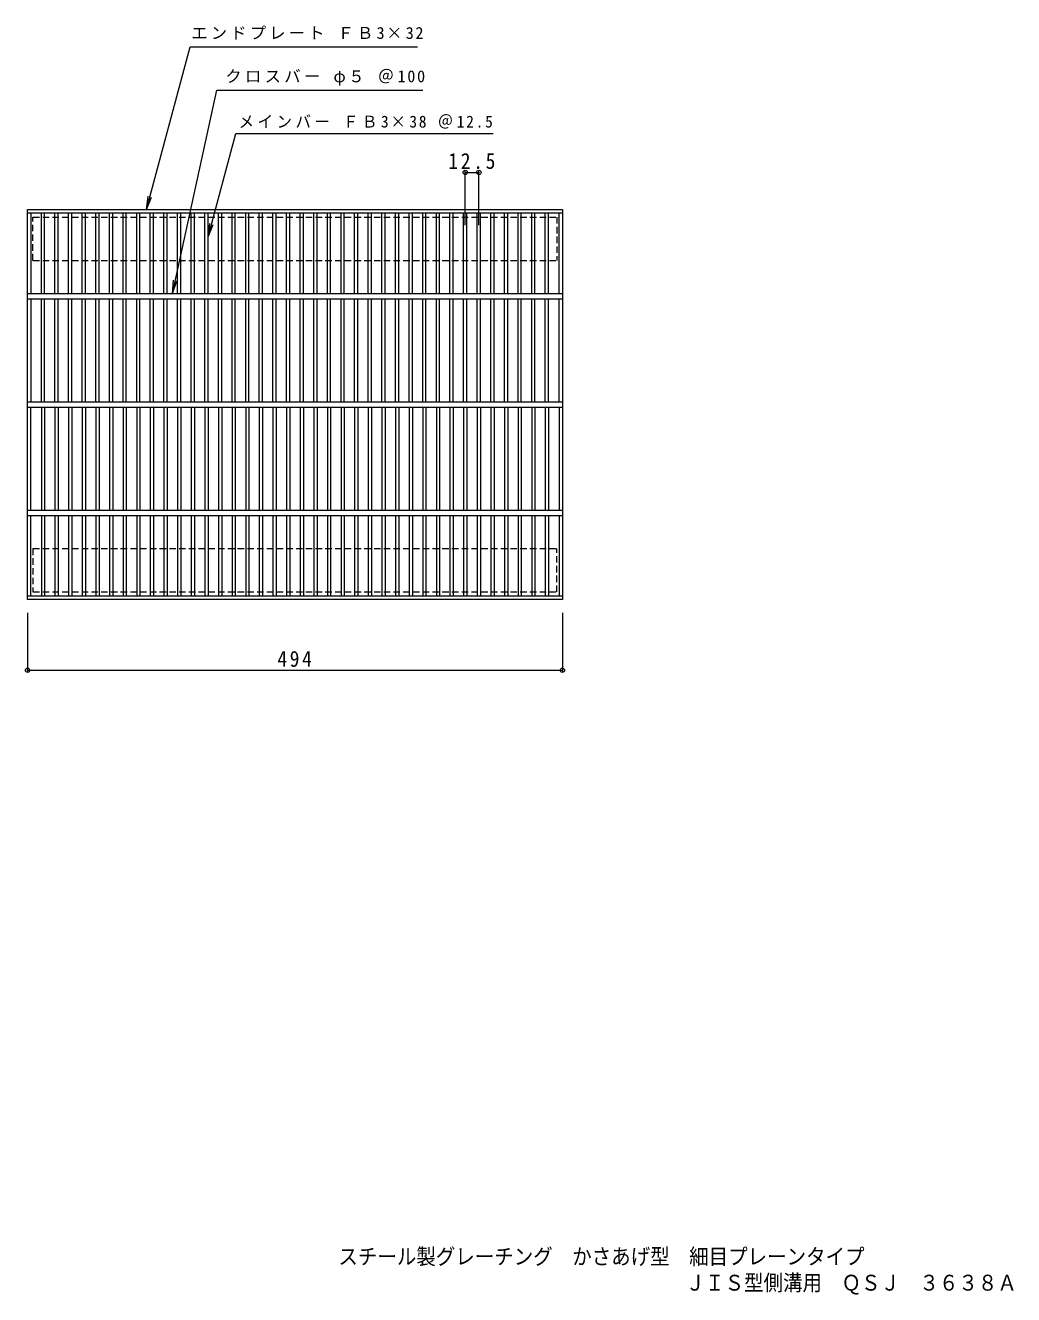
# Model space of a CAD drawing. Units: millimetres, scale not verified. Extents: x -711 to 892, y -689 to 483.
# Drawn here: x -711 to 201, y -689 to 483 of the extents above; entities that cross this region are included whole.
import ezdxf
from ezdxf.enums import TextEntityAlignment as Align

# ---------------------------------------------------------------- set-up
doc = ezdxf.new("R2010")
doc.units = ezdxf.units.MM
doc.header["$LTSCALE"] = 5
doc.header["$PDMODE"] = 32
doc.header["$PDSIZE"] = 4
doc.linetypes.add('DASHED1', pattern=[1.8, 1.2, -0.6])
for name, color, linetype, lineweight in [('1-1_1-1ﾚｲﾔ', 2, 'Continuous', 9), ('1-2_1-2ﾚｲﾔ', 3, 'Continuous', 9), ('1-4_1-4ﾚｲﾔ', 7, 'Continuous', 9), ('1-5_1-5ﾚｲﾔ', 7, 'Continuous', 9), ('F-4_F-4ﾚｲﾔ', 2, 'Continuous', 9)]:
    doc.layers.add(name, color=color, linetype=linetype, lineweight=lineweight)
doc.styles.add('ＭＳ ゴシック', font='')
doc.styles.get('ＭＳ ゴシック').set_extended_font_data('MS Gothic')

msp = doc.modelspace()

# ---------------------------------------------------------------- linework, layer by layer
at = {"layer": '1-1_1-1ﾚｲﾔ', "linetype": 'DASHED1'}
for p, q in [((-704.459, 305.905), (-220.459, 305.905)), ((-704.459, 265.905), (-704.459, 305.905)), ((-220.459, 305.905), (-220.459, 265.905)), ((-704.459, 265.905), (-220.459, 265.905)), ((-704.459, -0.095), (-220.459, -0.095)), ((-704.459, -0.095), (-704.459, -40.095)), ((-220.459, -40.095), (-220.459, -0.095)), ((-704.459, -40.095), (-220.459, -40.095))]:
    msp.add_line(p, q, dxfattribs=at)
at = {"layer": '1-2_1-2ﾚｲﾔ'}
for p, q in [((-709.459, 312.905), (-215.459, 312.905)), ((-709.459, -47.095), (-709.459, 312.905)), ((-709.459, 309.905), (-215.459, 309.905)), ((-706.459, 309.905), (-706.459, 235.405)), ((-696.699, 235.405), (-696.699, 309.905)), ((-693.699, 235.405), (-693.699, 309.905)), ((-684.119, 235.405), (-684.119, 309.905)), ((-681.119, 235.405), (-681.119, 309.905)), ((-671.539, 235.405), (-671.539, 309.905)), ((-668.539, 235.405), (-668.539, 309.905)), ((-658.959, 235.405), (-658.959, 309.905)), ((-655.959, 235.405), (-655.959, 309.905)), ((-646.379, 235.405), (-646.379, 309.905)), ((-643.379, 235.405), (-643.379, 309.905)), ((-633.799, 235.405), (-633.799, 309.905)), ((-630.799, 235.405), (-630.799, 309.905)), ((-621.219, 235.405), (-621.219, 309.905)), ((-618.219, 235.405), (-618.219, 309.905)), ((-608.639, 235.405), (-608.639, 309.905)), ((-605.639, 235.405), (-605.639, 309.905)), ((-596.059, 235.405), (-596.059, 309.905)), ((-593.059, 235.405), (-593.059, 309.905)), ((-583.479, 235.405), (-583.479, 309.905)), ((-580.479, 235.405), (-580.479, 309.905)), ((-570.899, 235.405), (-570.899, 309.905)), ((-567.899, 235.405), (-567.899, 309.905)), ((-558.319, 235.405), (-558.319, 309.905)), ((-555.319, 235.405), (-555.319, 309.905)), ((-545.739, 235.405), (-545.739, 309.905)), ((-542.739, 235.405), (-542.739, 309.905)), ((-533.159, 235.405), (-533.159, 309.905)), ((-530.159, 235.405), (-530.159, 309.905)), ((-520.579, 235.405), (-520.579, 309.905)), ((-517.579, 235.405), (-517.579, 309.905)), ((-507.999, 235.405), (-507.999, 309.905)), ((-504.999, 235.405), (-504.999, 309.905)), ((-495.419, 235.405), (-495.419, 309.905)), ((-492.419, 235.405), (-492.419, 309.905)), ((-482.839, 235.405), (-482.839, 309.905)), ((-479.839, 235.405), (-479.839, 309.905)), ((-470.259, 235.405), (-470.259, 309.905)), ((-467.259, 235.405), (-467.259, 309.905)), ((-457.679, 235.405), (-457.679, 309.905)), ((-454.679, 235.405), (-454.679, 309.905)), ((-445.099, 235.405), (-445.099, 309.905)), ((-442.099, 235.405), (-442.099, 309.905)), ((-432.519, 235.405), (-432.519, 309.905)), ((-429.519, 235.405), (-429.519, 309.905)), ((-419.939, 235.405), (-419.939, 309.905)), ((-416.939, 235.405), (-416.939, 309.905)), ((-407.359, 235.405), (-407.359, 309.905)), ((-404.359, 235.405), (-404.359, 309.905)), ((-394.779, 235.405), (-394.779, 309.905)), ((-391.779, 235.405), (-391.779, 309.905)), ((-382.199, 235.405), (-382.199, 309.905)), ((-379.199, 235.405), (-379.199, 309.905)), ((-369.619, 235.405), (-369.619, 309.905)), ((-366.619, 235.405), (-366.619, 309.905)), ((-357.039, 235.405), (-357.039, 309.905)), ((-354.039, 235.405), (-354.039, 309.905)), ((-344.459, 235.405), (-344.459, 309.905)), ((-341.458, 235.405), (-341.458, 309.905)), ((-331.879, 235.405), (-331.879, 309.905)), ((-328.879, 235.405), (-328.879, 309.905)), ((-319.299, 235.405), (-319.299, 309.905)), ((-316.298, 235.405), (-316.298, 309.905)), ((-306.719, 235.405), (-306.719, 309.905)), ((-303.719, 235.405), (-303.719, 309.905)), ((-294.139, 235.405), (-294.139, 309.905)), ((-291.139, 235.405), (-291.139, 309.905)), ((-281.559, 235.405), (-281.559, 309.905)), ((-278.559, 235.405), (-278.559, 309.905)), ((-268.979, 235.405), (-268.979, 309.905)), ((-265.979, 235.405), (-265.979, 309.905)), ((-256.399, 235.405), (-256.399, 309.905)), ((-253.399, 235.405), (-253.399, 309.905)), ((-243.818, 235.405), (-243.818, 309.905)), ((-240.819, 235.405), (-240.819, 309.905)), ((-231.238, 235.405), (-231.238, 309.905)), ((-228.238, 235.405), (-228.238, 309.905)), ((-218.458, 235.405), (-218.458, 309.905)), ((-215.459, 312.905), (-215.459, -47.095)), ((-709.459, 235.405), (-215.459, 235.405)), ((-709.459, 230.405), (-215.459, 230.405)), ((-706.459, 230.405), (-706.459, 135.405)), ((-696.699, 135.405), (-696.699, 230.405)), ((-693.699, 135.405), (-693.699, 230.405)), ((-684.119, 135.405), (-684.119, 230.405)), ((-681.119, 135.405), (-681.119, 230.405)), ((-671.539, 135.405), (-671.539, 230.405)), ((-668.539, 135.405), (-668.539, 230.405)), ((-658.959, 135.405), (-658.959, 230.405)), ((-655.959, 135.405), (-655.959, 230.405)), ((-646.379, 135.405), (-646.379, 230.405)), ((-643.379, 135.405), (-643.379, 230.405)), ((-633.799, 135.405), (-633.799, 230.405)), ((-630.799, 135.405), (-630.799, 230.405)), ((-621.219, 135.405), (-621.219, 230.405)), ((-618.219, 135.405), (-618.219, 230.405)), ((-608.639, 135.405), (-608.639, 230.405)), ((-605.639, 135.405), (-605.639, 230.405)), ((-596.059, 135.405), (-596.059, 230.405)), ((-593.059, 135.405), (-593.059, 230.405)), ((-583.479, 135.405), (-583.479, 230.405)), ((-580.479, 135.405), (-580.479, 230.405)), ((-570.899, 135.405), (-570.899, 230.405)), ((-567.899, 135.405), (-567.899, 230.405)), ((-558.319, 135.405), (-558.319, 230.405)), ((-555.319, 135.405), (-555.319, 230.405)), ((-545.739, 135.405), (-545.739, 230.405)), ((-542.739, 135.405), (-542.739, 230.405)), ((-533.159, 135.405), (-533.159, 230.405)), ((-530.159, 135.405), (-530.159, 230.405)), ((-520.579, 135.405), (-520.579, 230.405)), ((-517.579, 135.405), (-517.579, 230.405)), ((-507.999, 135.405), (-507.999, 230.405)), ((-504.999, 135.405), (-504.999, 230.405)), ((-495.419, 135.405), (-495.419, 230.405)), ((-492.419, 135.405), (-492.419, 230.405)), ((-482.839, 135.405), (-482.839, 230.405)), ((-479.839, 135.405), (-479.839, 230.405)), ((-470.259, 135.405), (-470.259, 230.405)), ((-467.259, 135.405), (-467.259, 230.405)), ((-457.679, 135.405), (-457.679, 230.405)), ((-454.679, 135.405), (-454.679, 230.405)), ((-445.099, 135.405), (-445.099, 230.405)), ((-442.099, 135.405), (-442.099, 230.405)), ((-432.519, 135.405), (-432.519, 230.405)), ((-429.519, 135.405), (-429.519, 230.405)), ((-419.939, 135.405), (-419.939, 230.405)), ((-416.939, 135.405), (-416.939, 230.405)), ((-407.359, 135.405), (-407.359, 230.405)), ((-404.359, 135.405), (-404.359, 230.405)), ((-394.779, 135.405), (-394.779, 230.405)), ((-391.779, 135.405), (-391.779, 230.405)), ((-382.199, 135.405), (-382.199, 230.405)), ((-379.199, 135.405), (-379.199, 230.405)), ((-369.619, 135.405), (-369.619, 230.405)), ((-366.619, 135.405), (-366.619, 230.405)), ((-357.039, 135.405), (-357.039, 230.405)), ((-354.039, 135.405), (-354.039, 230.405)), ((-344.459, 135.405), (-344.459, 230.405)), ((-341.458, 135.405), (-341.458, 230.405)), ((-331.879, 135.405), (-331.879, 230.405)), ((-328.879, 135.405), (-328.879, 230.405)), ((-319.299, 135.405), (-319.299, 230.405)), ((-316.298, 135.405), (-316.298, 230.405)), ((-306.719, 135.405), (-306.719, 230.405)), ((-303.719, 135.405), (-303.719, 230.405)), ((-294.139, 135.405), (-294.139, 230.405)), ((-291.139, 135.405), (-291.139, 230.405)), ((-281.559, 135.405), (-281.559, 230.405)), ((-278.559, 135.405), (-278.559, 230.405)), ((-268.979, 135.405), (-268.979, 230.405)), ((-265.979, 135.405), (-265.979, 230.405)), ((-256.399, 135.405), (-256.399, 230.405)), ((-253.399, 135.405), (-253.399, 230.405)), ((-243.818, 135.405), (-243.818, 230.405)), ((-240.819, 135.405), (-240.819, 230.405)), ((-231.238, 135.405), (-231.238, 230.405)), ((-228.238, 135.405), (-228.238, 230.405)), ((-218.458, 135.405), (-218.458, 230.405)), ((-709.459, 135.405), (-215.459, 135.405)), ((-709.459, 130.405), (-215.459, 130.405)), ((-706.459, 35.405), (-706.459, 130.405)), ((-696.699, 130.405), (-696.699, 35.405)), ((-693.699, 130.405), (-693.699, 35.405)), ((-684.119, 130.405), (-684.119, 35.405)), ((-681.119, 130.405), (-681.119, 35.405)), ((-671.539, 130.405), (-671.539, 35.405)), ((-668.539, 130.405), (-668.539, 35.405)), ((-658.959, 130.405), (-658.959, 35.405)), ((-655.959, 130.405), (-655.959, 35.405)), ((-646.379, 130.405), (-646.379, 35.405)), ((-643.379, 130.405), (-643.379, 35.405)), ((-633.799, 130.405), (-633.799, 35.405)), ((-630.799, 130.405), (-630.799, 35.405)), ((-621.219, 130.405), (-621.219, 35.405)), ((-618.219, 130.405), (-618.219, 35.405)), ((-608.639, 130.405), (-608.639, 35.405)), ((-605.639, 130.405), (-605.639, 35.405)), ((-596.059, 130.405), (-596.059, 35.405)), ((-593.059, 130.405), (-593.059, 35.405)), ((-583.479, 130.405), (-583.479, 35.405)), ((-580.479, 130.405), (-580.479, 35.405)), ((-570.899, 130.405), (-570.899, 35.405)), ((-567.899, 130.405), (-567.899, 35.405)), ((-558.319, 130.405), (-558.319, 35.405)), ((-555.319, 130.405), (-555.319, 35.405)), ((-545.739, 130.405), (-545.739, 35.405)), ((-542.739, 130.405), (-542.739, 35.405)), ((-533.159, 130.405), (-533.159, 35.405)), ((-530.159, 130.405), (-530.159, 35.405)), ((-520.579, 130.405), (-520.579, 35.405)), ((-517.579, 130.405), (-517.579, 35.405)), ((-507.999, 130.405), (-507.999, 35.405)), ((-504.999, 130.405), (-504.999, 35.405)), ((-495.419, 130.405), (-495.419, 35.405)), ((-492.419, 130.405), (-492.419, 35.405)), ((-482.839, 130.405), (-482.839, 35.405)), ((-479.839, 130.405), (-479.839, 35.405)), ((-470.259, 130.405), (-470.259, 35.405)), ((-467.259, 130.405), (-467.259, 35.405)), ((-457.679, 130.405), (-457.679, 35.405)), ((-454.679, 130.405), (-454.679, 35.405)), ((-445.099, 130.405), (-445.099, 35.405)), ((-442.099, 130.405), (-442.099, 35.405)), ((-432.519, 130.405), (-432.519, 35.405)), ((-429.519, 130.405), (-429.519, 35.405)), ((-419.939, 130.405), (-419.939, 35.405)), ((-416.939, 130.405), (-416.939, 35.405)), ((-407.359, 130.405), (-407.359, 35.405)), ((-404.359, 130.405), (-404.359, 35.405)), ((-394.779, 130.405), (-394.779, 35.405)), ((-391.779, 130.405), (-391.779, 35.405)), ((-382.199, 130.405), (-382.199, 35.405)), ((-379.199, 130.405), (-379.199, 35.405)), ((-369.619, 130.405), (-369.619, 35.405)), ((-366.619, 130.405), (-366.619, 35.405)), ((-357.039, 130.405), (-357.039, 35.405)), ((-354.039, 130.405), (-354.039, 35.405)), ((-344.459, 130.405), (-344.459, 35.405)), ((-341.458, 130.405), (-341.458, 35.405)), ((-331.879, 130.405), (-331.879, 35.405)), ((-328.879, 130.405), (-328.879, 35.405)), ((-319.299, 130.405), (-319.299, 35.405)), ((-316.298, 130.405), (-316.298, 35.405)), ((-306.719, 130.405), (-306.719, 35.405)), ((-303.719, 130.405), (-303.719, 35.405)), ((-294.139, 130.405), (-294.139, 35.405)), ((-291.139, 130.405), (-291.139, 35.405)), ((-281.559, 130.405), (-281.559, 35.405)), ((-278.559, 130.405), (-278.559, 35.405)), ((-268.979, 130.405), (-268.979, 35.405)), ((-265.979, 130.405), (-265.979, 35.405)), ((-256.399, 130.405), (-256.399, 35.405)), ((-253.399, 130.405), (-253.399, 35.405)), ((-243.818, 130.405), (-243.818, 35.405)), ((-240.819, 130.405), (-240.819, 35.405)), ((-231.238, 130.405), (-231.238, 35.405)), ((-228.238, 130.405), (-228.238, 35.405)), ((-218.458, 130.405), (-218.458, 35.405)), ((-709.459, 35.405), (-215.459, 35.405)), ((-709.459, 30.405), (-215.459, 30.405)), ((-706.459, -44.095), (-706.459, 30.405)), ((-696.699, 30.405), (-696.699, -44.095)), ((-693.699, 30.405), (-693.699, -44.095)), ((-684.119, 30.405), (-684.119, -44.095)), ((-681.119, 30.405), (-681.119, -44.095)), ((-671.539, 30.405), (-671.539, -44.095)), ((-668.539, 30.405), (-668.539, -44.095)), ((-658.959, 30.405), (-658.959, -44.095)), ((-655.959, 30.405), (-655.959, -44.095)), ((-646.379, 30.405), (-646.379, -44.095)), ((-643.379, 30.405), (-643.379, -44.095)), ((-633.799, 30.405), (-633.799, -44.095)), ((-630.799, 30.405), (-630.799, -44.095)), ((-621.219, 30.405), (-621.219, -44.095)), ((-618.219, 30.405), (-618.219, -44.095)), ((-608.639, 30.405), (-608.639, -44.095)), ((-605.639, 30.405), (-605.639, -44.095)), ((-596.059, 30.405), (-596.059, -44.095)), ((-593.059, 30.405), (-593.059, -44.095)), ((-583.479, 30.405), (-583.479, -44.095)), ((-580.479, 30.405), (-580.479, -44.095)), ((-570.899, 30.405), (-570.899, -44.095)), ((-567.899, 30.405), (-567.899, -44.095)), ((-558.319, 30.405), (-558.319, -44.095)), ((-555.319, 30.405), (-555.319, -44.095)), ((-545.739, 30.405), (-545.739, -44.095)), ((-542.739, 30.405), (-542.739, -44.095)), ((-533.159, 30.405), (-533.159, -44.095)), ((-530.159, 30.405), (-530.159, -44.095)), ((-520.579, 30.405), (-520.579, -44.095)), ((-517.579, 30.405), (-517.579, -44.095)), ((-507.999, 30.405), (-507.999, -44.095)), ((-504.999, 30.405), (-504.999, -44.095)), ((-495.419, 30.405), (-495.419, -44.095)), ((-492.419, 30.405), (-492.419, -44.095)), ((-482.839, 30.405), (-482.839, -44.095)), ((-479.839, 30.405), (-479.839, -44.095)), ((-470.259, 30.405), (-470.259, -44.095)), ((-467.259, 30.405), (-467.259, -44.095)), ((-457.679, 30.405), (-457.679, -44.095)), ((-454.679, 30.405), (-454.679, -44.095)), ((-445.099, 30.405), (-445.099, -44.095)), ((-442.099, 30.405), (-442.099, -44.095)), ((-432.519, 30.405), (-432.519, -44.095)), ((-429.519, 30.405), (-429.519, -44.095)), ((-419.939, 30.405), (-419.939, -44.095)), ((-416.939, 30.405), (-416.939, -44.095)), ((-407.359, 30.405), (-407.359, -44.095)), ((-404.359, 30.405), (-404.359, -44.095)), ((-394.779, 30.405), (-394.779, -44.095)), ((-391.779, 30.405), (-391.779, -44.095)), ((-382.199, 30.405), (-382.199, -44.095)), ((-379.199, 30.405), (-379.199, -44.095)), ((-369.619, 30.405), (-369.619, -44.095)), ((-366.619, 30.405), (-366.619, -44.095)), ((-357.039, 30.405), (-357.039, -44.095)), ((-354.039, 30.405), (-354.039, -44.095)), ((-344.459, 30.405), (-344.459, -44.095)), ((-341.458, 30.405), (-341.458, -44.095)), ((-331.879, 30.405), (-331.879, -44.095)), ((-328.879, 30.405), (-328.879, -44.095)), ((-319.299, 30.405), (-319.299, -44.095)), ((-316.298, 30.405), (-316.298, -44.095)), ((-306.719, 30.405), (-306.719, -44.095)), ((-303.719, 30.405), (-303.719, -44.095)), ((-294.139, 30.405), (-294.139, -44.095)), ((-291.139, 30.405), (-291.139, -44.095)), ((-281.559, 30.405), (-281.559, -44.095)), ((-278.559, 30.405), (-278.559, -44.095)), ((-268.979, 30.405), (-268.979, -44.095)), ((-265.979, 30.405), (-265.979, -44.095)), ((-256.399, 30.405), (-256.399, -44.095)), ((-253.399, 30.405), (-253.399, -44.095)), ((-243.818, 30.405), (-243.818, -44.095)), ((-240.819, 30.405), (-240.819, -44.095)), ((-231.238, 30.405), (-231.238, -44.095)), ((-228.238, 30.405), (-228.238, -44.095)), ((-218.458, 30.405), (-218.458, -44.095)), ((-215.459, -44.095), (-709.459, -44.095)), ((-215.459, -47.095), (-709.459, -47.095))]:
    msp.add_line(p, q, dxfattribs=at)
at = {"layer": '1-4_1-4ﾚｲﾔ'}
for p, q in [((-305.219, 298.587), (-305.219, 348.73)), ((-305.219, 347.23), (-292.639, 347.23)), ((-292.639, 298.587), (-292.639, 348.73)), ((-709.459, -59.595), (-709.459, -114)), ((-215.459, -59.595), (-215.459, -114)), ((-709.459, -112.5), (-215.459, -112.5))]:
    msp.add_line(p, q, dxfattribs=at)
for p in [(-305.219, 347.23), (-292.639, 347.23), (-709.459, -112.5), (-215.459, -112.5)]:
    msp.add_point(p, dxfattribs=at)
at = {"layer": '1-5_1-5ﾚｲﾔ'}
for p, q in [((-599.699, 312.905), (-559.221, 463.176)), ((-559.221, 463.176), (-349.417, 463.176)), ((-575.689, 235.405), (-534.541, 423.176)), ((-534.541, 423.176), (-344.252, 423.176)), ((-542.739, 287.655), (-516.931, 383.176)), ((-516.931, 383.176), (-279.535, 383.176)), ((-599.699, 312.905), (-598.067, 325.298)), ((-599.699, 312.905), (-594.915, 324.454)), ((-542.739, 287.655), (-541.107, 300.048)), ((-542.739, 287.655), (-537.955, 299.203)), ((-575.689, 235.405), (-574.63, 247.86)), ((-575.689, 235.405), (-571.442, 247.161))]:
    msp.add_line(p, q, dxfattribs=at)

# ---------------------------------------------------------------- texts
at = {"layer": '1-4_1-4ﾚｲﾔ', "color": 2, "char_height": 14.66, "attachment_point": 7, "style": 'ＭＳ ゴシック'}
for s, insert in [('\\T1.28;\\W0.9;12.5', (-320.804, 350.23)), ('\\T1.27;\\W0.9;494', (-478.709, -109.5))]:
    msp.add_mtext(s, dxfattribs=dict(at, insert=insert))
at = {"layer": '1-5_1-5ﾚｲﾔ', "char_height": 11, "attachment_point": 7, "style": 'ＭＳ ゴシック'}
for s, insert in [('\\T1.2;エンドプレート\\~ＦＢ3×32', (-558.167, 469.854)), ('\\T1.21;クロスバー\\~φ５\\~＠100', (-526.752, 427.451)), ('\\T1.23;\\W0.95;メインバー\\~ＦＢ3×38\\~＠12.5', (-514.535, 387.597))]:
    msp.add_mtext(s, dxfattribs=dict(at, insert=insert))
at = {"layer": 'F-4_F-4ﾚｲﾔ', "style": 'ＭＳ ゴシック', "width": 0.9}
for s, p in [('スチール製グレーチング\u3000かさあげ型\u3000細目プレーンタイプ', (-422.334, -665.554)), ('ＪＩＳ型側溝用\u3000ＱＳＪ\u3000３６３８Ａ', (-101.655, -689.721))]:
    msp.add_text(s, height=14.66, dxfattribs=at).set_placement(p, align=Align.BOTTOM_LEFT)

doc.saveas('drawing.dxf')
